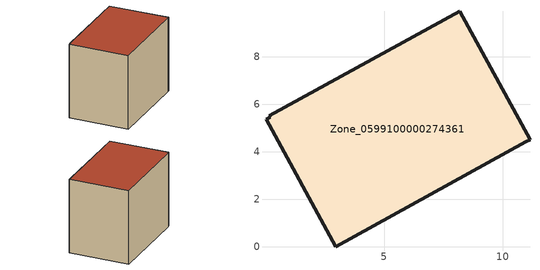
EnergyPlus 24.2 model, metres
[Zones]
Zone_0599100000274361
 floor ground (C_G): 11.15,4.51 10.98,4.42 2.96,0 0.03,5.36 0.2,5.46 0.17,5.5 8.2,9.91 z0
 wall outside (C_F): 8.2,9.91 0.17,5.5 0.2,5.46 0.03,5.36 2.96,0 10.98,4.42 11.15,4.51 8.2,9.91 z0:7.65
 roof outside (C_R): 10.98,4.42 11.15,4.51 8.2,9.91 0.17,5.5 0.2,5.46 0.03,5.36 2.96,0 z7.65
[BUILDING]
Pand.0599100000274361: North Axis=0; Terrain=City; Loads Convergence Tolerance Value=0.04; Temperature Convergence Tolerance Value=0.4; Solar Distribution=FullExterior; Maximum Number of Warmup Days=25; Minimum Number of Warmup Days=1
[Site:Location]
Rotterdam.The.Hague.AP_ZH_NLD Design_Conditions: Latitude=51.96; Longitude=4.45; Time Zone=1; Elevation=-4.5
[SITE:GROUNDTEMPERATURE:BUILDINGSURFACE]
18, 18, 18, 18, 18, 18, 18, 18, 18, 18, 18, 18
[MATERIAL] Thermal Absorptance=0.9; Solar Absorptance=0.7; Visible Absorptance=0.7
Name | Roughness | Thickness | Conductivity | Density | Specific Heat
G.TC.1965-1974 | MediumSmooth | 0.15 | 0.882353 | 540 | 1210
F.TC.1965-1974 | Rough | 0.3 | 0.697674 | 1920 | 840
R.TC.1965-1974 | MediumRough | 0.2 | 0.232558 | 1500 | 1000
[CONSTRUCTION]
C_G: G.TC.1965-1974
C_F: F.TC.1965-1974
C_R: R.TC.1965-1974
[ZONE]
Zone_0599100000274361: Type=1; Multiplier=1; Ceiling Height=Autocalculate; Volume=Autocalculate; Floor Area=autocalculate; Part of Total Floor Area=Yes
[ZONEINFILTRATION:DESIGNFLOWRATE]
Infil_Zone_0599100000274361: Zone or ZoneList or Space or SpaceList=Zone_0599100000274361; Schedule=AlwaysOn; Design Flow Rate Calculation Method=Flow/Area; Flow Rate per Floor Area=0.003; Constant Term Coefficient=1; Temperature Term Coefficient=0; Velocity Term Coefficient=0; Velocity Squared Term Coefficient=0
[HVACTEMPLATE:ZONE:IDEALLOADSAIRSYSTEM]
Zone_0599100000274361: Maximum Heating Supply Air Temperature=50; Minimum Cooling Supply Air Temperature=13; Maximum Heating Supply Air Humidity Ratio=0.0156; Minimum Cooling Supply Air Humidity Ratio=0.0077; Heating Limit=NoLimit; Cooling Limit=NoLimit; Dehumidification Control Type=ConstantSensibleHeatRatio; Cooling Sensible Heat Ratio=0.7; Dehumidification Setpoint=60; Humidification Control Type=None; Humidification Setpoint=30; Outdoor Air Method=None; Outdoor Air Flow Rate per Person=0.00944; Outdoor Air Flow Rate per Zone Floor Area=0; Outdoor Air Flow Rate per Zone=0; Demand Controlled Ventilation Type=None; Outdoor Air Economizer Type=NoEconomizer; Heat Recovery Type=None; Sensible Heat Recovery Effectiveness=0.7; Latent Heat Recovery Effectiveness=0.65
[ZONECONTROL:THERMOSTAT]
ThermostatControl_Zone_0599100000274361: Zone or ZoneList=Zone_0599100000274361; Control Type Schedule=DualSetpointControlType; Control 1=Thermostat_Zone_0599100000274361; Temperature Difference Between Cutout And Setpoint=0
[THERMOSTATSETPOINT:DUALSETPOINT]
Thermostat_Zone_0599100000274361: Heating Setpoint Temperature Schedule=HeatingSetpoint_Zone_0599100000274361; Cooling Setpoint Temperature Schedule=CoolingSetpoint_Zone_0599100000274361
[SCHEDULE:COMPACT]
HeatingSetpoint_Zone_0599100000274361: Through: 12/31, For: AllDays, Until: 24:00, 21
CoolingSetpoint_Zone_0599100000274361: Through: 12/31, For: AllDays, Until: 24:00, 24
DualSetpointControlType: Through: 12/31, For: AllDays, Until: 24:00, 4
AlwaysOn: Through: 12/31, For: AllDays, Until: 24:00, 1
